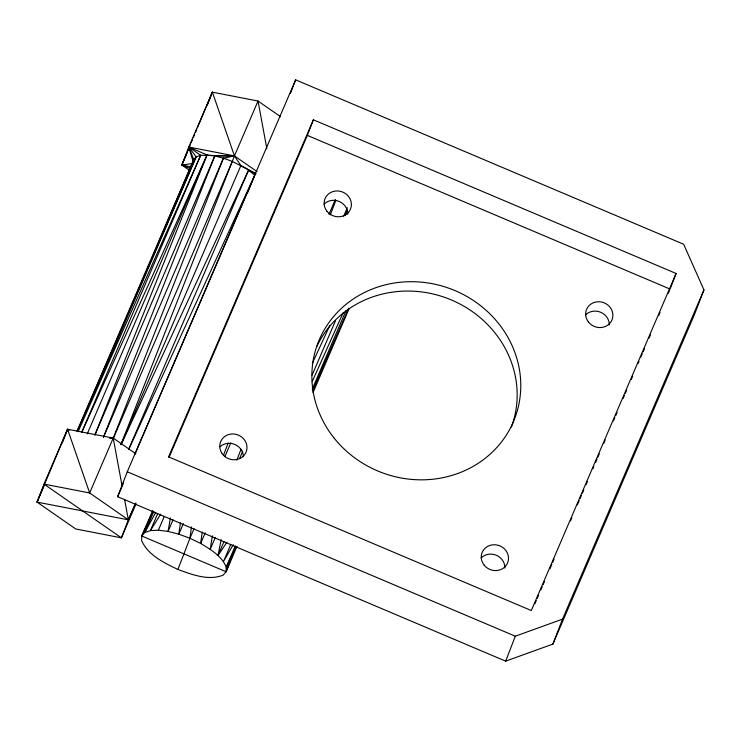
<?xml version="1.0" encoding="UTF-8"?>
<svg xmlns="http://www.w3.org/2000/svg" width="741" height="741" viewBox="0 0 741 741"><rect width="100%" height="100%" fill="white"/><g stroke="black" fill="none" stroke-linecap="round" stroke-linejoin="round"><path stroke-width="1.11" d="M152.665 510.577L141.744 535.993L141.624 540.643C148.2 555.389 164.141 562.78 177.905 569.468C192.021 574.553 208.277 581.027 223.106 575.164L226.098 571.737L237.018 546.321M193.707 161.473L193.753 159.611L188.798 147.033L212.371 92.162L258.025 101.035L280.682 116.763M152.868 512.087L141.744 535.993L226.098 571.737L226.218 567.097L235.323 545.913M177.905 569.468L189.937 538.272L191.447 526.879M202.219 532.057L200.654 543.431C210.537 549.414 221.679 555.87 226.218 567.097L236.055 546.775M180.452 522.84L178.822 534.178L189.937 538.272L200.654 543.431L205.201 532.835M212.398 535.78L210.222 549.303L215.223 537.651M170.43 517.959L168.04 531.427L178.822 534.178L183.37 523.591M226.922 542.227L218.002 555.481L221.17 539.596M223.615 454.937L228.135 443.062M236.888 460.022L241.001 449.222M330.329 214.816L335.682 200.774M345.167 215.585L347.233 210.185M135.909 504.075L121.404 537.846L75.758 528.972L37.05 502.102L43.997 484.095L67.57 429.224L113.225 438.088L135.881 453.825M62.253 442.998L67.57 429.224L69.598 430.104M189.39 170.282L181.841 165.039L188.798 147.033L234.452 155.906L257.108 171.634M207.461 104.87L212.371 92.162L234.452 155.906L240.881 165.558L255.719 173.903M120.931 444.517L234.452 155.906L258.025 101.035L266.853 148.719M117.652 496.702L127.267 471.785L295.64 79.852L683.674 244.261L703.95 289.916L694.326 314.86L552.888 644.096L505.677 661.148L117.652 496.702L123.58 482.891M290.426 93.366L295.64 79.852M168.957 457.567L307.358 135.39L313.378 119.792L676.107 273.485L670.494 288.036M226.098 571.737L233.424 552.805M505.677 661.148L515.301 636.195L562.521 619.143L703.95 289.916M552.888 644.096L562.521 619.143M113.206 438.237L223.411 158.157L234.452 155.906L200.681 155.286L196.152 156.87L193.753 159.611L77.092 431.197L196.152 156.87L188.798 147.033L207.045 154.98L214.797 155.953L223.411 158.157L232.313 161.427L256.006 173.626M103.462 437.125L214.797 155.953L234.452 155.906M94.867 434.93L207.045 154.98L81.843 432.207M247.346 193.401L254.765 175.191L248.541 170.254L121.116 444.6M135.955 502.982L128.35 519.839L37.05 502.102L67.57 429.224L89.652 492.96L128.35 519.839L121.404 537.846L43.997 484.095L89.652 492.96L113.225 438.088L109.798 437.977M190.02 168.411L181.841 165.039L190.252 144.967M191.132 142.856L192.465 139.688M193.345 137.576L194.67 134.408M195.559 132.296L196.884 129.129M197.773 127.017L212.371 92.162M136.474 294.594L137.381 292.463M139.188 288.212L140.54 285.026M141.438 282.905L142.791 279.709M143.698 277.588L145.051 274.402M145.949 272.271L148.654 265.899M149.562 263.768L150.914 260.582M151.812 258.452L153.165 255.265M154.063 253.144L155.415 249.958M156.323 247.827L193.753 159.611M37.05 502.102L44.303 485.216M191.549 166.929L181.841 165.039L187.278 152.377M188.186 150.266L189.548 147.098M196.152 156.87L78.12 431.632L200.681 155.286L188.798 147.033L193.336 162.242M81.742 432.17L200.681 155.286M87.188 433.985L207.045 154.98M94.941 434.958L214.797 155.953M103.555 437.162L223.411 158.157M112.91 439.376L232.313 161.427M121.024 444.563L240.881 165.558M128.684 449.259L248.541 170.254M134.908 454.205L254.765 175.191L128.767 449.287M135.158 504.01L128.35 519.839L124.571 499.397M313.378 119.792L168.578 456.864L531.306 610.547L676.107 273.485M153.841 511.383L144.736 532.566L141.744 535.993M157.685 513.643L150.404 530.593L144.736 532.566L155.712 512.485M160.677 514.18L150.404 530.593L158.352 530.204L164.27 516.431M173.051 519.774L168.04 531.427L158.352 530.204M189.937 538.272L194.031 528.741M224.875 456.632L230.812 442.822M328.985 214.297L335.377 199.412M239.556 458.568L242.752 451.13M343.667 216.233L347.316 207.73M218.002 555.481L223.921 541.708M230.738 544.598L223.458 561.548L233.258 544.728M312.128 375.085L335.414 320.881M312.248 389.182L346.038 310.525M313.017 392.628L349.085 308.664M534.882 603.813L536.252 600.627M537.169 598.496L538.54 595.31M540.819 589.993L542.19 586.798M543.107 584.677L544.478 581.481M549.961 568.727L551.786 564.475M552.693 562.345L554.064 559.159M570.514 520.877L571.885 517.69M577.369 504.927L579.193 500.675M580.101 498.545L581.472 495.358M582.389 493.228L583.76 490.042M586.048 484.725L587.409 481.539M592.893 468.775L593.81 466.654M595.634 462.393L597.005 459.207M597.922 457.077L599.293 453.89M603.859 443.257L605.23 440.071M613.446 420.925L614.817 417.739M615.734 415.608L617.105 412.422M623.042 398.602L624.413 395.407M625.33 393.286L626.701 390.09M631.267 379.457L632.638 376.271M638.112 363.507L639.029 361.386M640.854 357.134L642.225 353.939M643.142 351.818L644.513 348.622M649.079 337.989L650.45 334.802M658.675 315.657L660.046 312.47M668.262 293.334L669.632 290.139M312.554 390.84L348.622 308.293M312.23 381.513L343.055 312.961M312.276 363.47L329.689 325.716M181.841 165.039L192.586 163.483M109.751 438.098L113.225 438.088L122.052 485.772M307.358 135.39L670.096 289.083M127.267 471.785L515.301 636.195M316.602 347.001A105.37 98.099 21.1 0 1 450.333 299.521A105.37 98.099 21.1 0 1 511.373 427.103M220.049 446.74A13.746 12.792 21.1 0 1 234.869 444.489A13.746 12.792 21.1 0 1 243.391 456.725M323.993 204.164A13.746 12.792 21.1 0 1 339.211 201.469A13.746 12.792 21.1 0 1 347.779 214.242M585.501 314.962A13.746 12.792 21.1 0 1 600.71 312.267A13.746 12.792 21.1 0 1 609.278 325.04M481.104 557.964A13.746 12.792 21.1 0 1 496.322 555.268A13.746 12.792 21.1 0 1 504.89 568.041M221.642 452.89A13.746 12.792 21.1 0 0 245.234 453.761A13.746 12.792 21.1 0 0 233.248 433.957A13.746 12.792 21.1 0 0 221.642 452.89M334.284 438.283A105.37 98.099 21.1 0 0 513.337 421.87A105.37 98.099 21.1 0 0 401.353 282.145A105.37 98.099 21.1 0 0 334.284 438.283M327.068 211.37A13.746 12.792 21.1 0 0 350.419 209.231A13.746 12.792 21.1 0 0 335.812 191.002A13.746 12.792 21.1 0 0 327.068 211.37M588.567 322.168A13.746 12.792 21.1 0 0 611.927 320.029A13.746 12.792 21.1 0 0 597.32 301.8A13.746 12.792 21.1 0 0 588.567 322.168M484.179 565.17A13.746 12.792 21.1 0 0 507.539 563.03A13.746 12.792 21.1 0 0 492.932 544.802A13.746 12.792 21.1 0 0 484.179 565.17"/></g></svg>
